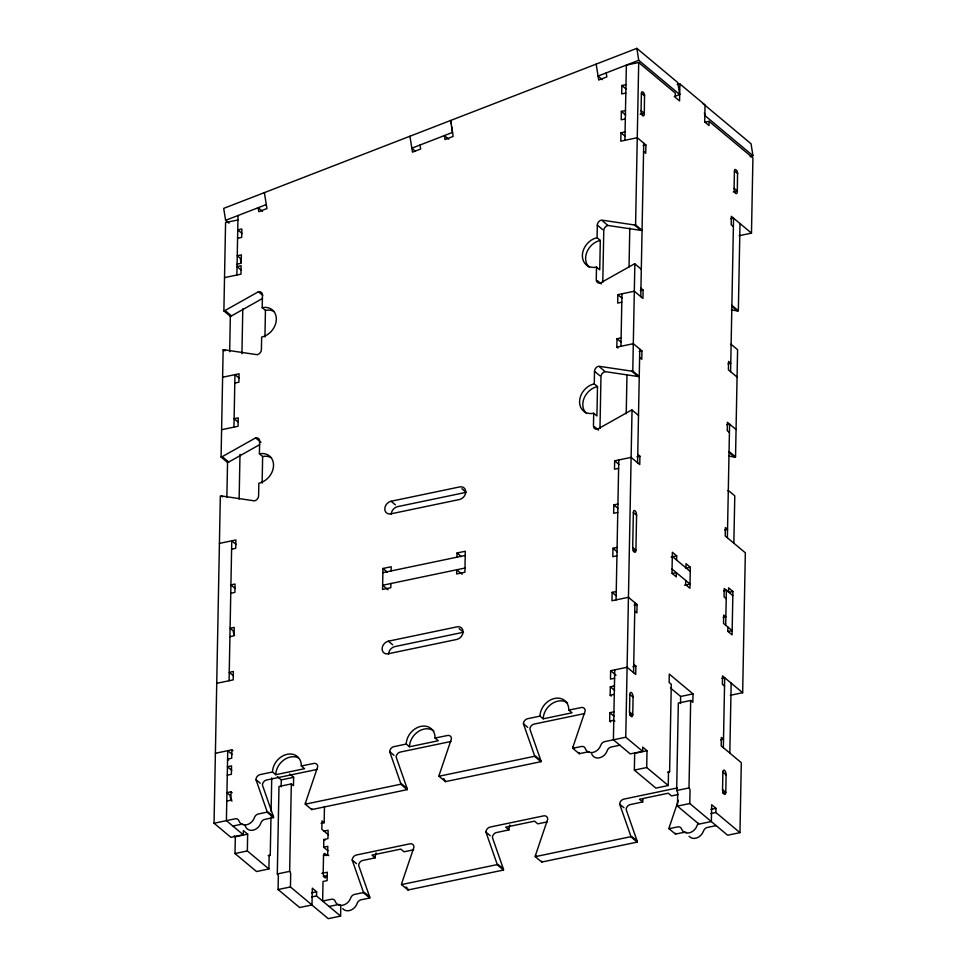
<?xml version="1.0" encoding="UTF-8"?>
<svg xmlns="http://www.w3.org/2000/svg" width="967" height="967" viewBox="0 0 967 967"><rect width="100%" height="100%" fill="white"/><g stroke="black" fill="none" stroke-linecap="round" stroke-linejoin="round"><path stroke-width="1.45" d="M234.232 835.839L235.319 836.745L234.993 853.535L256.545 871.533L268.899 868.958L247.347 850.948L247.661 834.158L243.358 830.556L243.273 834.763L230.92 837.337L214.045 823.231L220.331 496.035A4.654 3.711 -50.1 0 1 221.503 495.962L254.406 500.87A4.642 3.699 -50.1 0 0 258.6 495.805L258.842 483.21A16.27 12.958 -50.1 0 0 273.54 465.514A16.27 12.958 -50.1 0 0 259.41 453.837L259.652 441.242A4.654 3.699 -50.1 0 0 255.614 437.906L222.253 456.642A4.654 3.711 -50.1 0 1 221.08 457.065L223.135 349.885A4.654 3.711 -50.1 0 1 224.308 349.812L257.21 354.708A4.654 3.699 -50.1 0 0 261.404 349.655L261.646 337.06A16.27 12.958 -50.1 0 0 276.344 319.364A16.27 12.958 -50.1 0 0 262.214 307.675L262.456 295.092A4.642 3.699 -50.1 0 0 258.419 291.744L225.057 310.492A4.654 3.711 -50.1 0 1 223.885 310.915L225.577 222.543L237.93 219.968M226.87 497.171L227.559 461.392M229.662 351.807L230.351 315.907M229.082 680.732L231.766 540.819L236.081 544.421M233.954 427.124L234.957 374.664L239.272 378.254M236.879 275.015L238.015 215.52M231.971 801.111L230.883 800.205L231.053 791.816L226.894 792.686L230.122 795.382A3.481 1.487 78.2 0 0 231.717 799.866M215.387 753.281L231.85 749.836L231.693 758.237L227.571 759.095L228.659 759.989M239.139 499.057L239.997 454.345M241.931 353.717L242.79 308.836M262.13 483.113L262.637 456.533L259.41 453.825M264.934 336.963L265.442 310.383L262.214 307.675M268.899 868.958L269.14 856.363A2.321 0.991 78.2 0 1 270.252 855.166L270.978 817.272M271.086 811.434L271.739 777.915M311.072 904.29L328.26 918.65L340.602 916.075L316.547 895.962L316.62 891.767L312.317 888.165L311.99 904.955L299.637 907.542L278.085 889.531L278.339 876.948A2.321 0.991 78.2 0 0 277.299 873.95L278.98 786.497L291.321 783.911L293.485 785.712L293.642 777.323L289.689 774.023M281.155 786.896L281.288 779.898L277.336 776.598M311.99 904.955L290.438 886.957L290.68 874.361A2.321 0.991 78.2 0 0 289.653 871.364L291.321 783.911M326.326 855.674A3.481 1.487 78.2 0 0 324.574 853.523A3.481 1.487 78.2 0 0 323.522 855.59L323.183 873.08A3.481 1.487 78.2 0 0 324.743 877.577A3.481 1.487 78.2 0 0 326.423 875.788L323.304 876.44M327.994 850.803L323.679 847.201L323.836 839.501L327.946 838.643L328.103 830.242L323.993 831.112M321.068 823.352L324.15 822.712L324.465 806.466M328.72 855.638L327.644 854.731L327.801 846.343L323.679 847.201M340.602 916.075L340.807 905.656M391.115 570.929L391.188 566.735L382.956 568.463L382.557 589.447L390.789 587.731L390.873 583.524M456.98 557.173L457.065 552.979L465.296 551.25L464.897 572.246L456.666 573.963L456.738 569.768L462.129 574.265M599.782 367.122L605.173 371.63L638.075 376.526A4.654 3.711 -50.1 0 0 639.247 376.453L632.781 371.05A4.654 3.711 -50.1 0 1 631.608 371.123L598.706 366.227A4.654 3.699 -50.1 0 0 594.512 371.28L594.27 383.875A16.27 12.958 -50.1 0 0 579.571 401.583A16.27 12.958 -50.1 0 0 593.702 413.26L593.46 425.855A4.642 3.699 -50.1 0 0 597.497 429.191L598.573 430.085M602.586 220.972L607.977 225.48L640.879 230.376A4.654 3.711 -50.1 0 0 642.052 230.303L635.585 224.9A4.654 3.711 -50.1 0 1 634.412 224.973L601.51 220.077A4.642 3.699 -50.1 0 0 597.316 225.13L597.074 237.725A16.27 12.958 -50.1 0 0 582.376 255.421A16.27 12.958 -50.1 0 0 596.506 267.11L596.264 279.705A4.654 3.699 -50.1 0 0 600.302 283.041L633.663 264.293A4.654 3.711 -50.1 0 1 634.848 263.87L641.302 269.273M594.27 383.875L597.497 386.57L596.929 415.955L593.702 413.26M597.074 237.725L600.302 240.42L599.745 269.805L596.506 267.11M599.975 428.526L600.966 376.683A4.654 3.699 -50.1 0 1 605.173 371.63M602.779 282.376L603.783 230.533A4.642 3.699 -50.1 0 1 607.977 225.48M610.733 721.974L609.657 721.08L609.826 712.679L613.985 711.809M611.241 696.095L610.153 695.188L610.322 686.8L614.432 685.941M633.723 664.269L635.875 666.07L635.718 674.47L627.099 667.266L610.624 670.711L610.467 679.1L614.589 678.242M616.245 591.49L612.135 592.348L611.966 600.749L628.441 597.304L637.06 604.508L636.902 612.897L634.739 611.096M617.091 547.419L612.981 548.277L612.812 556.666L616.934 555.807M617.925 504.037L613.815 504.895L613.646 513.296L617.768 512.437M637.749 454.393L639.912 456.194L639.743 464.583L631.125 457.379L614.661 460.824L614.492 469.225L618.614 468.354M617.913 348.035L616.837 347.141L617.006 338.74L621.116 337.882M640.94 288.239L643.103 290.04L642.934 298.428L634.316 291.224L617.853 294.669L617.683 303.07L621.805 302.2M625.069 131.911L620.959 132.769L620.79 141.17L637.265 137.725L645.883 144.929L645.726 153.33L643.563 151.529M625.48 110.54L621.37 111.398L621.201 119.787L625.323 118.929M625.987 84.649L621.866 85.507L621.708 93.908L625.818 93.05M614.746 669.841L613.404 739.803L630.279 753.909L642.632 751.323L642.717 747.128L647.02 750.73L646.705 767.52L668.245 785.518L655.904 788.105L634.352 770.107L634.678 753.317L647.02 750.73M616.088 599.891L618.771 459.966M620.959 346.283L621.962 293.811M624.912 140.312L626.362 65.103L638.703 62.517L675.341 93.122L675.256 97.329L679.571 100.919L679.898 83.924L677.154 84.492M626.229 413.743L626.979 374.978M629.046 266.88L629.795 227.982M642.632 751.323L625.758 737.229L632.031 410.02A4.654 3.711 -50.1 0 0 630.859 410.443L597.497 429.191M632.781 371.05L634.848 263.87M635.585 224.9L638.703 62.517M629.517 711.942L629.855 694.451A3.481 1.487 78.2 0 1 631.536 692.65A3.481 1.487 78.2 0 1 633.095 697.147L632.756 714.637A3.481 1.487 78.2 0 1 631.076 716.438A3.481 1.487 78.2 0 1 629.517 711.942L632.756 714.637L630.013 715.217M632.684 547.54L633.349 512.558A3.481 1.487 78.2 0 1 635.029 510.757A3.481 1.487 78.2 0 1 636.588 515.254L635.911 550.235A3.481 1.487 78.2 0 1 634.231 552.036A3.481 1.487 78.2 0 1 632.684 547.54L635.911 550.235L633.167 550.815M641.399 93.17L641.061 111.169A3.481 1.487 78.2 0 0 642.62 115.677A3.481 1.487 78.2 0 0 644.288 113.876L644.542 94.754L643.659 92.554L641.919 91.672L641.399 93.17L644.638 95.866M633.566 672.669L634.908 602.707M637.591 462.782L639.779 349.099M640.783 296.627L643.732 143.128M616.837 347.141L633.312 343.696L641.931 350.9L641.774 359.301L639.61 357.5M668.245 785.518L668.487 772.935A2.321 0.991 78.2 0 1 669.611 771.726L671.291 684.285L669.14 682.484L669.297 674.084L693.001 693.895L692.843 702.284L690.68 700.483L678.338 703.069L676.658 790.51A2.321 0.991 78.2 0 1 677.686 793.508L677.444 806.103L698.996 824.114L711.349 821.527L711.676 804.737L715.979 808.339L715.906 812.534L739.96 832.635L727.619 835.222L689.797 803.529L690.039 790.933A2.321 0.991 78.2 0 0 689 787.936L690.68 700.483M676.61 560.062L676.695 555.868L672.379 552.266L671.98 573.262L676.284 576.864L676.368 572.657L672.246 573.516M680.514 703.468L680.647 696.47L670.494 687.984M685.712 580.466L685.627 584.66L689.93 588.262L690.341 567.266L686.026 563.676L685.954 567.871M704.991 122.193L709.101 121.334L709.016 125.529L704.713 121.927L705.04 104.932L679.898 83.924M722.542 789.652L722.881 772.162A3.481 1.487 78.2 0 1 724.561 770.361A3.481 1.487 78.2 0 1 726.108 774.869L725.782 792.36A3.481 1.487 78.2 0 1 724.102 794.149A3.481 1.487 78.2 0 1 722.542 789.652L725.782 792.36L722.7 793M723.352 747.672L724.694 677.722L721.95 678.29M725.697 625.25L726.374 590.269L723.63 590.837M727.377 537.797L729.589 424.138L726.846 424.706M730.605 371.666L733.554 218.167L730.81 218.735M734.424 170.881L734.074 188.891A3.481 1.487 78.2 0 0 735.633 193.388A3.481 1.487 78.2 0 0 737.313 191.587L737.555 172.464L736.685 170.265L734.944 169.382L734.424 170.881L737.724 173.637M727.861 627.051L727.776 631.246L732.079 634.848L732.913 591.466L728.61 587.863L728.526 592.07M729.819 753.075L731.161 683.113M733.844 543.2L734.787 495.866L728.32 490.462A4.654 3.711 -50.1 0 0 727.728 490.632M728.634 456.11L734.364 456.968A4.654 3.711 -50.1 0 0 735.536 456.895L737.591 349.716L731.125 344.312A4.654 3.711 -50.1 0 0 730.532 344.482M731.354 309.948L737.168 310.818A4.654 3.711 -50.1 0 0 738.341 310.745L740.009 223.57M739.96 832.635L741.302 762.685L721.201 745.871L721.358 737.483L723.509 739.284L720.766 739.852M730.303 695.297L742.656 692.723L745.339 552.798L725.226 535.996L725.383 527.595L727.547 529.396L724.791 529.976M739.126 235.718L751.48 233.144L752.918 157.935L709.101 121.334M450.985 741.471L400.35 752.048A4.642 3.699 -50.1 0 0 396.156 757.101L407.107 788.456A4.654 3.699 -50.1 0 1 407.252 789.628L311.737 809.584L305.27 804.181A4.654 3.711 -50.1 0 1 305.463 802.936L317.708 766.734A4.654 3.699 -50.1 0 0 314.42 763.314L301.329 765.985A16.27 12.958 -50.1 0 0 287.199 754.296A16.27 12.958 -50.1 0 0 272.501 772.004L260.147 774.579A4.642 3.699 -50.1 0 0 255.953 779.644L266.904 810.999A4.63 3.687 -50.1 0 1 267.049 812.159L273.516 817.562L264.837 819.375A4.654 3.699 -50.1 0 0 260.897 822.99A9.295 7.41 -50.1 0 1 253.028 830.206A9.295 7.41 -50.1 0 1 245.376 826.229A4.654 3.699 -50.1 0 0 244.808 825.238M643.031 799.008A16.27 12.958 -50.1 0 0 642.692 801.933L629.59 804.749A4.654 3.699 -50.1 0 0 626.145 809.572L637.096 840.927A4.654 3.711 -50.1 0 1 637.241 842.1L541.725 862.056L535.259 856.653A4.654 3.699 -50.1 0 1 535.452 855.408L547.697 819.206A4.642 3.699 -50.1 0 0 543.672 815.87L490.148 827.051A4.642 3.699 -50.1 0 0 485.942 832.116L496.893 863.471A4.654 3.711 -50.1 0 1 497.038 864.631L503.505 870.034L407.989 889.991L401.523 884.587A4.654 3.699 -50.1 0 1 401.716 883.354L413.961 847.152A4.642 3.699 -50.1 0 0 409.923 843.816L356.412 854.997A4.642 3.699 -50.1 0 0 352.206 860.05L363.157 891.405A4.642 3.699 -50.1 0 1 363.302 892.577L369.769 897.98L361.09 899.793A4.654 3.699 -50.1 0 0 357.149 903.396A9.295 7.41 -50.1 0 1 350.513 910.261A9.295 7.41 -50.1 0 1 342.741 908.617M589.108 751.818A4.654 3.699 -50.1 0 0 587.888 751.891L579.209 753.704L572.742 748.301A4.642 3.699 -50.1 0 1 572.935 747.068L585.18 710.866A4.654 3.699 -50.1 0 0 581.892 707.433L568.801 710.104A16.27 12.958 -50.1 0 0 554.671 698.428A16.27 12.958 -50.1 0 0 539.973 716.124L527.631 718.711A4.642 3.699 -50.1 0 0 523.425 723.763L534.376 755.118A4.654 3.699 -50.1 0 1 534.521 756.279L540.988 761.682L445.473 781.638L439.006 776.235A4.654 3.699 -50.1 0 1 439.199 775.002L451.444 738.8A4.654 3.699 -50.1 0 0 448.156 735.379L435.065 738.039A16.27 12.958 -50.1 0 0 420.935 726.362A16.27 12.958 -50.1 0 0 406.237 744.058L393.883 746.645A4.642 3.699 -50.1 0 0 389.689 751.697L400.64 783.065A4.654 3.699 -50.1 0 1 400.785 784.225L407.252 789.628M678.375 800.325L669.188 827.474A4.63 3.687 -50.1 0 0 668.995 828.707L675.462 834.11L684.153 832.297A4.654 3.699 -50.1 0 1 686.51 832.575M223.885 310.915L230.351 316.318A4.654 3.711 -50.1 0 0 231.524 315.895L262.504 298.489M221.08 457.065L227.535 462.468A4.654 3.711 -50.1 0 0 228.72 462.045L259.7 444.639M674.265 96.615L679.692 94.512L677.782 82.558L636.842 48.35L223.703 208.376L225.613 220.331L229.022 223.184M225.613 220.331L266.3 204.569M679.692 94.512L638.74 60.305L598.053 76.067L602.368 79.669M750.187 156.787L752.955 155.711L751.045 143.769L702.924 103.554M376.078 852.93A16.27 12.958 -50.1 0 0 375.22 857.814L362.117 860.618A4.654 3.699 -50.1 0 0 358.672 865.453L369.624 896.808A4.642 3.699 -50.1 0 1 369.769 897.98M509.814 824.996A16.27 12.958 -50.1 0 0 508.956 829.879L495.853 832.684A4.654 3.699 -50.1 0 0 492.408 837.519L503.36 868.874A4.654 3.711 -50.1 0 1 503.505 870.034M640.178 114.215L644.3 113.357L641.073 110.661M643.14 145.509L645.883 144.929M237.58 238.245L241.69 237.386L241.859 228.998L237.737 229.856L242.052 233.458M237.084 264.136L241.194 263.278L241.363 254.877L237.241 255.735L240.469 258.443M224.525 277.602L240.988 274.157L241.146 265.768L237.036 266.626L241.339 270.228M733.264 191.986L737.386 191.115L734.122 188.396M222.603 377.239L239.079 373.794L238.909 382.195L234.8 383.053M640.347 290.608L643.103 290.04M221.6 429.711L238.063 426.266L238.233 417.877L234.111 418.735L238.426 422.337M639.187 351.468L641.931 350.9M727.982 363.822L730.738 363.241L728.574 361.44L728.417 369.841L737.072 377.07M391.079 501.257L459.7 486.921A6.974 5.56 -50.1 0 1 465.756 491.937A6.974 5.56 -50.1 0 1 459.458 499.516L390.837 513.852A6.974 5.56 -50.1 0 1 384.781 508.847A6.974 5.56 -50.1 0 1 391.079 501.257L395.394 504.859M219.412 543.394L235.888 539.961L235.718 548.349L231.609 549.208M636.963 456.811L639.912 456.194M230.762 593.291L234.872 592.42L235.041 584.032L230.92 584.89L235.235 588.492M382.884 572.657L465.224 555.457M464.982 568.04L382.642 585.253L388.021 589.749M229.928 636.661L234.05 635.803L234.207 627.402L230.086 628.26L233.325 630.967A3.481 1.487 78.2 0 0 234.582 635.162M671.207 557.016L676.695 555.868M686.219 568.137L690.341 567.266M388.396 641.181L457.016 626.846A6.974 5.56 -50.1 0 1 463.072 631.85A6.974 5.56 -50.1 0 1 456.775 639.441L388.154 653.777A6.974 5.56 -50.1 0 1 382.098 648.772A6.974 5.56 -50.1 0 1 388.396 641.181L392.711 644.784M684.515 585.192L690.003 584.044L672.041 569.043M216.729 683.318L233.204 679.874L233.361 671.485L229.239 672.343L233.555 675.945M634.122 605.124L637.06 604.508M728.804 592.324L732.913 591.466M723.123 617.429L725.866 616.849L723.703 615.048L723.546 623.449L732.164 630.653L728.054 631.511M632.938 666.686L635.875 666.07M227.233 775.196L231.391 774.325L231.548 765.924L227.426 766.783L231.742 770.385M610.153 695.188L614.311 694.318M272.501 772.004L275.74 774.7L304.557 768.68L301.329 765.985M406.237 744.058L409.476 746.766L438.293 740.746L435.065 738.039M539.973 716.124L543.212 718.819L572.029 712.8L568.801 710.104M317.249 769.406L266.614 779.982A4.642 3.699 -50.1 0 0 262.42 785.047L273.371 816.402A4.63 3.687 -50.1 0 1 273.516 817.562M584.721 713.525L534.086 724.102A4.642 3.699 -50.1 0 0 529.892 729.166L540.843 760.521A4.654 3.699 -50.1 0 1 540.988 761.682M281.288 779.898L293.642 777.323M680.647 696.47L693.001 693.895M226.774 801.063L230.883 800.205M609.657 721.08L613.779 720.222L614.855 721.116M214.045 823.231L235.078 818.844A4.654 3.699 -50.1 0 1 238.909 820.826A9.295 7.41 -50.1 0 0 246.561 824.803A9.295 7.41 -50.1 0 0 254.43 817.586A4.654 3.699 -50.1 0 1 258.37 813.972L267.049 812.159M305.27 804.181L400.785 784.225M439.006 776.235L534.521 756.279M572.742 748.301L581.433 746.488A4.654 3.699 -50.1 0 1 585.253 748.47A9.295 7.41 -50.1 0 0 592.916 752.447A9.295 7.41 -50.1 0 0 600.785 745.231A4.654 3.699 -50.1 0 1 604.713 741.616L625.758 737.229M232.866 826.06L241.545 824.247A4.654 3.699 -50.1 0 1 242.753 824.174M619.871 745.206L611.18 747.02A4.654 3.699 -50.1 0 0 607.252 750.634A9.295 7.41 -50.1 0 1 599.371 757.85A9.295 7.41 -50.1 0 1 591.719 753.873M235.319 836.745L247.661 834.158M234.993 853.535L247.347 850.948M634.352 770.107L646.705 767.52M268.197 855.59L270.252 855.166M667.556 772.162L669.611 771.726M323.522 855.59L327.644 854.731M677.408 787.936L623.884 799.117A4.642 3.699 -50.1 0 0 619.678 804.169L630.629 835.536A4.654 3.711 -50.1 0 1 630.774 836.697L637.241 842.1M277.299 873.95L289.653 871.364M676.658 790.51L689 787.936M413.646 849.788L404.037 851.794L400.809 849.099L371.993 855.118L375.22 857.814M547.382 821.853L537.773 823.86L534.546 821.152L505.729 827.172L508.956 829.879M678.375 794.487L671.521 795.914L668.282 793.218L639.465 799.238L642.692 801.933M321.818 873.37L327.305 872.222L327.136 880.623L323.026 881.481L322.652 901.063L331.33 899.25A4.654 3.699 -50.1 0 1 335.162 901.244A9.295 7.41 -50.1 0 0 342.814 905.221A9.295 7.41 -50.1 0 0 350.683 897.992A4.654 3.699 -50.1 0 1 354.623 894.39L363.302 892.577M278.085 889.531L290.438 886.957M677.444 806.103L689.797 803.529M311.628 892.819L316.62 891.767M710.987 809.379L715.979 808.339M311.543 897.013L316.547 895.962M710.902 813.585L715.906 812.534M401.523 884.587L497.038 864.631M535.259 856.653L630.774 836.697M668.995 828.707L677.686 826.894A4.654 3.699 -50.1 0 1 680.949 827.897L682.629 830.858A9.295 7.41 -50.1 0 0 695.841 828.103L697.642 824.416A4.654 3.699 -50.1 0 1 698.585 823.304M329.118 906.466L337.797 904.653A4.654 3.699 -50.1 0 1 340.154 904.931M716.124 825.625L707.433 827.438A4.654 3.699 -50.1 0 0 704.097 829.807L702.296 833.506A9.295 7.41 -50.1 0 1 689.096 836.262M752.955 155.711L704.834 115.508L704.411 112.861M621.866 85.507L626.169 89.109M621.37 111.398L625.673 115M751.48 233.144L731.366 216.342L731.197 224.731L733.361 226.532M620.959 132.769L625.262 136.371M731.874 305.342L738.341 310.745M634.412 224.973L639.803 229.481M731.777 306.309L737.168 310.818M597.316 225.13L602.707 229.638M448.7 139.188L444.397 135.585L445.025 139.574L453.16 136.42L450.622 120.476L451.093 123.474M617.853 294.669L622.156 298.271M597.34 280.599L601.377 283.935M415.073 150.9L411.833 148.193L452.52 132.431L451.565 126.459M736.056 429.541L727.414 422.313L727.244 430.702L729.396 432.503M617.006 338.74L621.31 342.342M729.07 451.492L735.536 456.895M631.608 371.123L636.999 375.631M728.973 452.459L734.364 456.968M594.512 371.28L599.891 375.788M632.031 410.02L638.498 415.423M594.536 426.749L597.775 429.457M614.661 460.824L618.965 464.426M633.349 512.558L636.588 515.254M732.841 595.672L724.223 588.468L724.053 596.857L726.217 598.658M262.48 211.314L258.165 207.724L258.805 211.7L266.94 208.546L264.39 192.614M613.815 504.895L618.118 508.497M672.283 556.448L690.245 571.461M612.981 548.277L617.284 551.879M742.656 692.723L722.542 675.921L722.373 684.31L724.537 686.111M258.419 291.744L262.734 295.346M612.135 592.348L616.438 595.95M461.851 488.722L466.167 492.324L397.546 506.66A6.974 5.56 -50.1 0 0 391.248 514.251M226.145 311.398L231.524 315.895M610.624 670.711L616.015 675.208M224.308 349.812L225.384 350.707M223.135 349.885L224.211 350.779M629.855 694.451L633.095 697.147M722.881 772.162L726.108 774.869M457.065 552.979L461.38 556.581M610.322 686.8L614.625 690.402M609.826 712.679L614.13 716.281M255.614 437.906L261.005 442.402M459.168 628.647L463.483 632.249L394.862 646.585A6.974 5.56 -50.1 0 0 388.565 654.163M382.956 568.463L387.271 572.053M572.935 747.068L574.023 747.962M223.329 457.548L228.72 462.045M523.425 723.763L527.74 727.365M619.678 804.169L623.993 807.771M535.452 756.025L540.843 760.521M631.705 836.431L637.096 840.927M221.503 495.962L222.579 496.869M443.515 778.604L444.59 779.499M535.452 855.408L536.54 856.315M389.689 751.697L394.004 755.3M485.942 832.116L490.257 835.718M401.716 783.959L407.107 788.456M497.969 864.365L503.36 868.874M305.463 802.936L306.539 803.843M406.031 886.957L407.107 887.851M324.15 822.712L321.999 820.91L321.842 829.311L328.538 834.908M231.85 749.836L232.938 750.73M232.044 754.296L227.741 750.694L226.399 820.657L243.273 834.763M255.953 779.644L260.268 783.246M352.206 860.05L356.521 863.652M323.836 839.501L324.912 840.408M267.98 811.893L273.371 816.402M364.233 892.311L369.624 896.808M231.053 791.816L232.128 792.71M636.842 48.35L638.74 60.305M606.2 72.912L606.841 76.889L598.706 80.043L596.155 64.112M419.98 145.038L420.621 149.027L412.474 152.182L409.935 136.238M445.473 781.638A4.654 3.699 -50.1 0 1 445.582 780.707M311.737 809.584A4.654 3.711 -50.1 0 1 311.845 808.654M579.209 753.704A4.642 3.699 -50.1 0 1 579.33 752.773M275.74 774.7A16.27 12.958 -50.1 0 1 283.536 760.207A16.27 12.958 -50.1 0 1 298.259 757.741M543.212 718.819A16.27 12.958 -50.1 0 1 552.084 703.565A16.27 12.958 -50.1 0 1 567.593 702.973M409.476 746.766A16.27 12.958 -50.1 0 1 418.348 731.511A16.27 12.958 -50.1 0 1 433.845 730.907M265.442 310.383A16.27 12.958 -50.1 0 1 274.241 311.628M262.637 456.533A16.27 12.958 -50.1 0 1 271.437 457.778M586.425 413.429A16.27 12.958 -50.1 0 1 584.128 398.126A16.27 12.958 -50.1 0 1 597.497 386.57M589.229 267.279A16.27 12.958 -50.1 0 1 586.945 251.976A16.27 12.958 -50.1 0 1 600.302 240.42M241.266 262.444A3.481 1.487 78.2 0 1 240.469 258.963M407.989 889.991A4.654 3.699 -50.1 0 1 408.11 889.06M541.725 862.056A4.654 3.699 -50.1 0 1 541.846 861.126M675.462 834.11A4.63 3.687 -50.1 0 1 675.582 833.179"/></g></svg>
